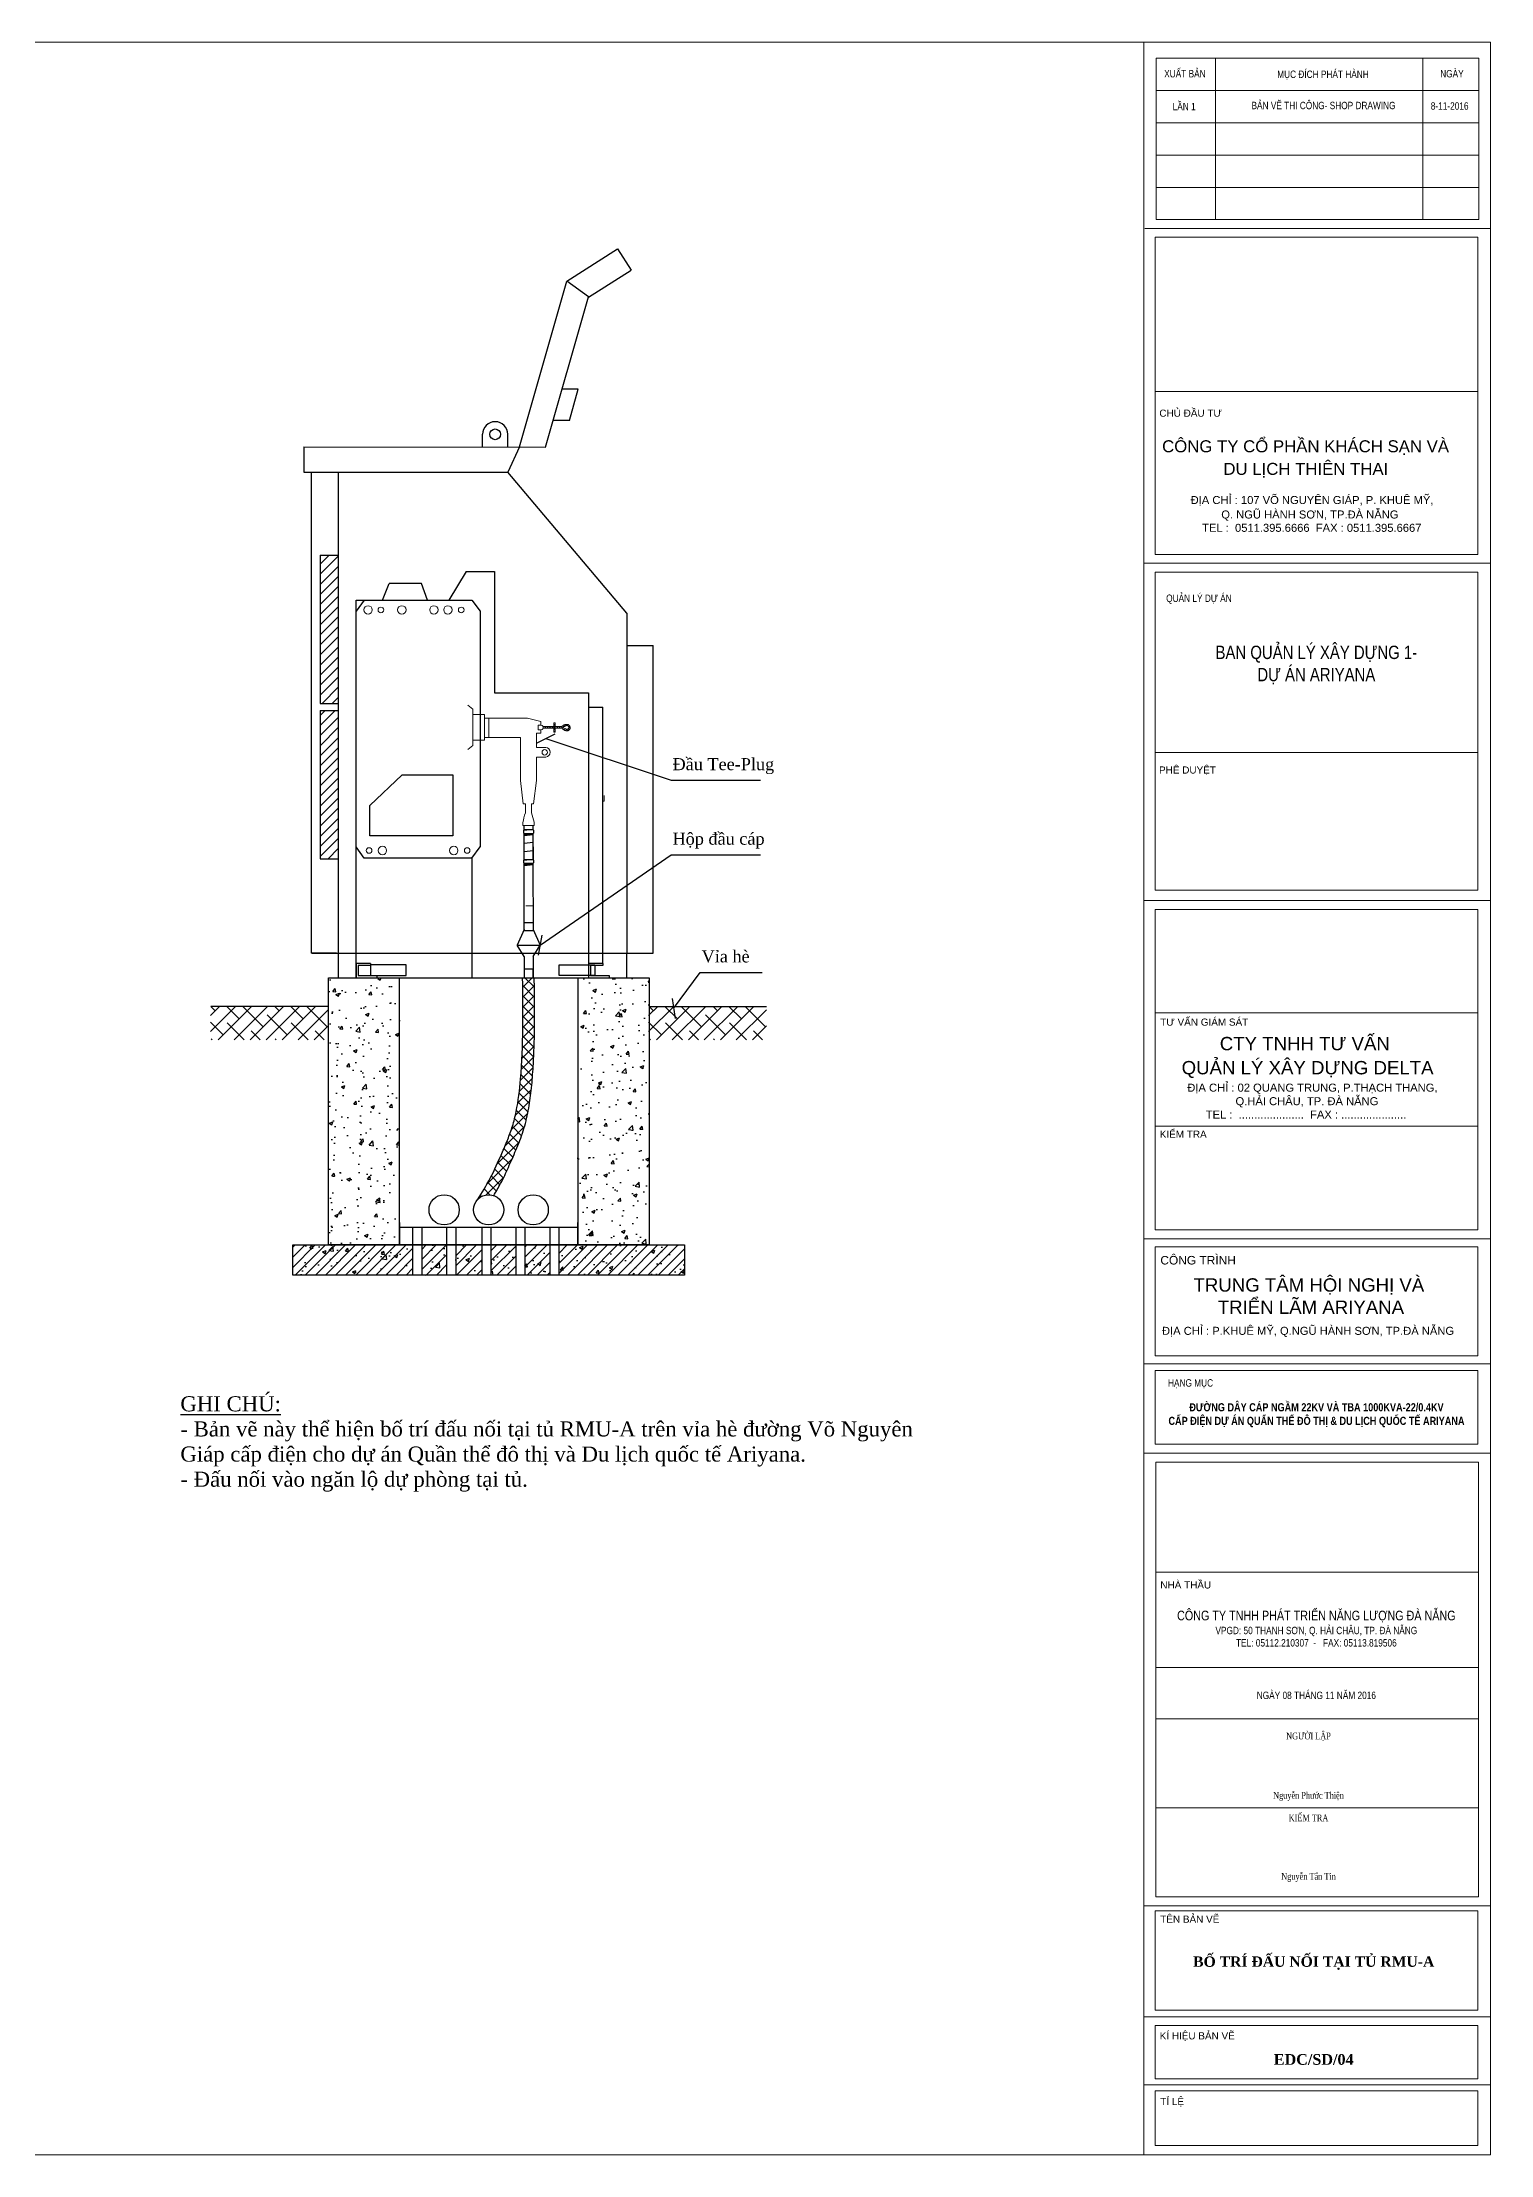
# Model space of a CAD drawing. Extents: x -186 to 682, y 299 to 595.
# Drawn here: x 17.7 to 220.9, y 298.8 to 595.2 of the extents above; entities that cross this region are included whole.
import ezdxf

# ---------------------------------------------------------------- set-up
doc = ezdxf.new("R2010")
doc.units = 0
doc.header["$LTSCALE"] = 2
doc.header["$MEASUREMENT"] = 0
doc.linetypes.add('HIDDEN', pattern=[0.375, 0.25, -0.125])
doc.layers.get('0').update_dxf_attribs({"linetype": 'CONTINUOUS'})
doc.layers.get('DEFPOINTS').update_dxf_attribs({"linetype": 'CONTINUOUS'})
for name, color, linetype, lineweight in [('0-CON', 7, 'CONTINUOUS', 0), ('DUONG PHU', 135, 'CONTINUOUS', 20), ('KHUNG TEN', 10, 'CONTINUOUS', 25)]:
    doc.layers.add(name, color=color, linetype=linetype, lineweight=lineweight)
for name, color, linetype in [('1. cot cao do', 6, 'TN-D300'), ('dien', 1, 'CONTINUOUS'), ('ff', 1, 'CONTINUOUS'), ('KETCAU', 7, 'CONTINUOUS'), ('TEXT', 7, 'CONTINUOUS'), ('XA-TT1', 7, 'CONTINUOUS'), ('XA-TT2', 7, 'CONTINUOUS')]:
    doc.layers.add(name, color=color, linetype=linetype)
doc.styles.add('COM2', font='VNARIAL.TTF', dxfattribs={"height": 2})
doc.styles.add('GHS', font='nghia5.shx', dxfattribs={"width": 0.8, "bigfont": 'bigfont.shx'})
doc.styles.get("Standard").update_dxf_attribs({"font": 'ISOCP'})
doc.styles.add('TTILEBLOCK1', font='VHELVEN0.TTF')
doc.styles.add('TXT', font='txt.shx', dxfattribs={"width": 0.5})
doc.styles.add('VIET25', font='vntime.TTF', dxfattribs={"height": 2.5})
doc.linetypes.add('TN-D300', pattern='A,10,-0.64,["TN-D300",TXT,S=0.8,R=0,X=-0.1,Y=-0.4],-5.5', length=16.14)
doc.dimstyles.new('PKT1', dxfattribs={"dimtxt": 2, "dimasz": 2, "dimexe": 3, "dimexo": 2, "dimgap": 1, "dimtad": 0, "dimtoh": 1, "dimdec": 0, "dimlfac": 10, "dimdsep": 46, "dimtxsty": 'COM2', "dimblk1": 'OBLIQUE', "dimblk2": 'OBLIQUE', "dimsah": 1, "dimcen": -1, "dimdle": 3, "dimclrd": 4, "dimclre": 4, "dimadec": 0, "dimazin": 0, "dimtfac": 1, "dimtdec": 0, "dimtmove": 0, "dimatfit": 3, "dimldrblk": 'OBLIQUE', "dimfxl": 3, "dimtvp": 1, "dimtolj": 1, "dimtzin": 0, "dimarcsym": 0})
pattern_1 = [(50, (-160.864, 97.8686), (5.02082, -0.439265), [0.525, -5.775]), (355, (-160.864, 97.8686), (-0.97126, 5.265345), [0.42, -4.62]), (100.4514, (-160.4457, 97.832), (4.049566, 4.826077), [0.44618, -4.907995]), (46.1842, (-160.864, 99.2686), (7.47069, -1.15863), [0.7875, -8.6625]), (96.6356, (-160.2415, 99.172), (6.54264, 6.81883), [0.66927, -7.36199]), (351.1842, (-160.864, 99.2686), (6.54263, 6.81883), [0.63, -6.93]), (21, (-160.164, 98.9186), (4.17835, -2.818332), [0.525, -5.775]), (326, (-160.164, 98.9186), (1.70321, 5.07605), [0.42, -4.62]), (71.4514, (-159.816, 98.6837), (5.88156, 2.257713), [0.44618, -4.907995]), (37.5, (-160.864, 97.8686), (0.085119, 2.330257), [0, -4.564, 0, -4.69, 0, -4.6375]), (7.5, (-160.864, 97.8686), (1.841487, 2.760882), [0, -2.674, 0, -4.459, 0, -1.7675]), (327.5, (-162.425, 97.8686), (3.736757, -0.157884), [0, -1.75, 0, -5.46, 0, -7.245]), (317.5, (-163.125, 97.8686), (4.082303, 0.700735), [0, -2.275, 0, -3.626, 0, -5.145])]
pattern_2 = [(45, (-160.8641, 97.8686), (-0.7071068, 0.7071068), [])]

# ---------------------------------------------------------------- blocks, each defined once
blk = doc.blocks.new('_OBLIQUE')
at = {"color": 0, "linetype": 'ByBlock'}
blk.add_line((-0.5, -0.5), (0.5, 0.5), dxfattribs=at)

msp = doc.modelspace()

# ---------------------------------------------------------------- hatches: boundary and pattern name
at = {"layer": 'DUONG PHU', "linetype": 'HIDDEN', "ltscale": 100}
h = msp.add_hatch(dxfattribs=at)
h.set_pattern_fill('ANSI31', color=256, scale=0.075, style=0)
h.set_pattern_definition([(135, (321.85005, 273.2406), (0.1683798, 0.1683798), [])])
h.paths.add_polyline_path([(87.97, 498.97, 0.174752), (87.97, 499.19), (89.48, 499.19), (89.48, 498.97)])
h.paths.add_polyline_path([(89.68, 499.19), (89.48, 499.19), (89.48, 499.74), (89.68, 499.74)])
h.paths.add_polyline_path([(89.48, 499.19), (89.68, 499.19), (89.68, 498.97), (89.48, 498.97)])
h.paths.add_polyline_path([(89.48, 498.97), (89.68, 498.97), (89.68, 498.43), (89.48, 498.43)])
edge = h.paths.add_edge_path()
edge.add_line((89.68, 498.97), (89.68, 499.19))
edge.add_line((89.68, 499.19), (90.59, 499.19))
edge.add_spline(control_points=[(90.59, 499.19), (90.73, 499.3), (91.01, 499.52), (91.63, 499.53), (91.84, 498.97), (91.5, 498.53), (91.02, 498.62), (90.79, 498.79), (90.71, 498.85)], knot_values=[0, 0, 0, 0, 3.103239, 6.267485, 9.280592, 11.464747, 14.846336, 16.578046, 16.578046, 16.578046, 16.578046], degree=3, periodic=0)
edge.add_line((90.71, 498.85), (91.01, 498.94))
edge.add_spline(control_points=[(91.01, 498.94), (91.06, 498.91), (91.13, 498.87), (91.26, 498.81), (91.42, 498.8), (91.57, 498.96), (91.59, 499.19), (91.37, 499.38), (91.07, 499.29), (90.85, 499.12), (90.73, 499.01), (90.68, 498.97)], knot_values=[0, 0, 0, 0, 0.989812, 1.49875, 2.548153, 3.58148, 4.992563, 6.200687, 8.149949, 9.892838, 11.094494, 11.094494, 11.094494, 11.094494], degree=3, periodic=0)
edge.add_line((90.68, 498.97), (89.68, 498.97))
at = {"layer": 'XA-TT2'}
h = msp.add_hatch(dxfattribs=at)
h.set_pattern_fill('ANSI31', color=8, scale=8, style=0)
h.set_pattern_definition([(45, (-594.8283, 86.8265), (-0.7071068, 0.7071068), [])])
h.paths.add_polyline_path([(59.22, 523.23), (56.69, 523.23), (56.69, 502.45), (59.22, 502.45)])
h.paths.add_polyline_path([(56.69, 480.66), (59.22, 480.66), (59.22, 501.44), (56.69, 501.44)])
h = msp.add_hatch(dxfattribs=at)
h.set_pattern_fill('AR-CONC', color=8, scale=0.7, style=0)
h.set_pattern_definition(pattern_1)
h.paths.add_polyline_path([(67.83, 463.95), (57.84, 463.95), (57.84, 426.46), (67.83, 426.46), (67.83, 429.61)])
h = msp.add_hatch(dxfattribs=at)
h.set_pattern_fill('ANSI37', color=8, scale=8, style=0)
h.set_pattern_definition([(45, (-160.8641, 97.8686), (-0.7071068, 0.7071068), []), (135, (-160.8641, 97.8686), (-0.7071068, -0.7071068), [])])
edge = h.paths.add_edge_path()
edge.add_spline(control_points=[(81.04, 433.39), (81.37, 433.94), (81.7, 434.51), (82.41, 435.85), (82.76, 436.6), (83.27, 437.74), (83.44, 438.13), (83.79, 438.93), (83.98, 439.35), (84.34, 440.21), (84.52, 440.65), (84.87, 441.55), (85.03, 442.01), (85.47, 443.4), (85.7, 444.35), (86.06, 446.24), (86.2, 447.19), (86.41, 449.13), (86.49, 450.12), (86.62, 452.11), (86.67, 453.11), (86.77, 456.08), (86.78, 458.06), (86.76, 461.34), (86.74, 462.65), (86.73, 463.95)], knot_values=[1.692039, 1.692039, 1.692039, 1.692039, 3.569699, 3.569699, 5.949498, 5.949498, 7.216666, 7.216666, 8.578297, 8.578297, 9.939929, 9.939929, 11.30156, 11.30156, 14.024823, 14.024823, 16.748086, 16.748086, 19.679496, 19.679496, 22.610906, 22.610906, 28.473727, 28.473727, 32.384435, 32.384435, 32.384435, 32.384435], degree=3, periodic=0)
edge.add_line((86.73, 463.95), (85.09, 463.95))
edge.add_spline(control_points=[(85.09, 463.95), (85.15, 459.21), (85.23, 452.93), (84.42, 445.98), (83.71, 443.15), (83, 441.19), (81.94, 438.78), (80.68, 435.87), (79.38, 433.8), (78.75, 432.8)], knot_values=[0, 0, 0, 0, 14.214325, 18.817069, 20.93607, 22.936909, 25.066447, 28.8513, 32.405589, 32.405589, 32.405589, 32.405589], degree=3, periodic=0)
edge.add_arc((80.33, 431.39), 2.12, 70.4783, 138.5326, ccw=False)
h = msp.add_hatch(dxfattribs=at)
h.set_pattern_fill('AR-CONC', color=8, scale=0.7, style=0)
h.set_pattern_definition(pattern_1)
h.paths.add_polyline_path([(92.83, 426.46), (102.83, 426.46), (102.83, 463.95), (92.83, 463.95)])
h = msp.add_hatch(dxfattribs=at)
h.set_pattern_fill('ANSI31', color=8, scale=8, style=0)
h.set_pattern_definition(pattern_2)
h.paths.add_polyline_path([(69.66, 426.46), (67.83, 426.46), (52.86, 426.46), (52.86, 422.23), (69.66, 422.23)])
h = msp.add_hatch(dxfattribs=at)
h.set_pattern_fill('AR-CONC', color=8, scale=0.7, style=0)
h.set_pattern_definition(pattern_1)
h.paths.add_polyline_path([(69.66, 426.46), (67.83, 426.46), (52.86, 426.46), (52.86, 422.23), (69.66, 422.23)])
h = msp.add_hatch(dxfattribs=at)
h.set_pattern_fill('ANSI31', color=8, scale=8, style=0)
h.set_pattern_definition(pattern_2)
h.paths.add_polyline_path([(74.43, 426.46), (70.93, 426.46), (70.93, 422.23), (74.43, 422.23)])
h = msp.add_hatch(dxfattribs=at)
h.set_pattern_fill('AR-CONC', color=8, scale=0.7, style=0)
h.set_pattern_definition(pattern_1)
h.paths.add_polyline_path([(74.43, 426.46), (70.93, 426.46), (70.93, 422.23), (74.43, 422.23)])
h = msp.add_hatch(dxfattribs=at)
h.set_pattern_fill('ANSI31', color=8, scale=8, style=0)
h.set_pattern_definition(pattern_2)
h.paths.add_polyline_path([(79.38, 426.46), (75.7, 426.46), (75.7, 422.23), (79.38, 422.23)])
h = msp.add_hatch(dxfattribs=at)
h.set_pattern_fill('AR-CONC', color=8, scale=0.7, style=0)
h.set_pattern_definition(pattern_1)
h.paths.add_polyline_path([(79.38, 426.46), (75.7, 426.46), (75.7, 422.23), (79.38, 422.23)])
h = msp.add_hatch(dxfattribs=at)
h.set_pattern_fill('ANSI31', color=8, scale=8, style=0)
h.set_pattern_definition(pattern_2)
h.paths.add_polyline_path([(84.14, 426.46), (80.65, 426.46), (80.65, 422.23), (84.14, 422.23)])
h = msp.add_hatch(dxfattribs=at)
h.set_pattern_fill('AR-CONC', color=8, scale=0.7, style=0)
h.set_pattern_definition(pattern_1)
h.paths.add_polyline_path([(84.14, 426.46), (80.65, 426.46), (80.65, 422.23), (84.14, 422.23)])
h = msp.add_hatch(dxfattribs=at)
h.set_pattern_fill('ANSI31', color=8, scale=8, style=0)
h.set_pattern_definition(pattern_2)
h.paths.add_polyline_path([(88.91, 426.46), (85.41, 426.46), (85.41, 422.23), (88.91, 422.23)])
h = msp.add_hatch(dxfattribs=at)
h.set_pattern_fill('AR-CONC', color=8, scale=0.7, style=0)
h.set_pattern_definition(pattern_1)
h.paths.add_polyline_path([(88.91, 426.46), (85.41, 426.46), (85.41, 422.23), (88.91, 422.23)])
h = msp.add_hatch(dxfattribs=at)
h.set_pattern_fill('ANSI31', color=8, scale=8, style=0)
h.set_pattern_definition(pattern_2)
h.paths.add_polyline_path([(107.81, 422.23), (107.81, 426.46), (90.18, 426.46), (90.18, 422.23)])
h = msp.add_hatch(dxfattribs=at)
h.set_pattern_fill('AR-CONC', color=8, scale=0.7, style=0)
h.set_pattern_definition(pattern_1)
h.paths.add_polyline_path([(107.81, 422.23), (107.81, 426.46), (90.18, 426.46), (90.18, 422.23)])

# ---------------------------------------------------------------- linework, layer by layer
at = {"layer": '0-CON'}
for p, q in [((-185.57, 595.21), (220.9, 595.21)), ((172.27, 298.81), (172.27, 595.21)), ((172.27, 593.95), (172.27, 298.81)), ((172.27, 298.81), (172.27, 593.94)), ((173.98, 592.98), (173.98, 570.32)), ((173.98, 592.98), (219.26, 592.98)), ((182.3, 592.98), (182.3, 570.32)), ((211.39, 592.98), (211.39, 570.32)), ((219.26, 592.98), (219.26, 570.32)), ((220.9, 595.21), (220.9, 298.81)), ((220.9, 595.21), (220.9, 298.81)), ((173.98, 588.44), (219.26, 588.44)), ((173.98, 583.91), (219.26, 583.91)), ((173.98, 579.38), (219.26, 579.38)), ((173.98, 574.85), (219.26, 574.85)), ((173.98, 570.32), (219.26, 570.32)), ((173.98, 570.32), (219.26, 570.32)), ((172.4, 569.1), (220.94, 569.1)), ((173.85, 546.2), (173.85, 567.85)), ((173.85, 567.85), (219.13, 567.85)), ((219.13, 567.85), (219.13, 546.2)), ((173.85, 552.42), (173.85, 523.33)), ((219.13, 523.33), (219.13, 552.42)), ((219.13, 546.2), (173.85, 546.2)), ((172.27, 522.1), (220.81, 522.1)), ((173.85, 523.33), (219.13, 523.33)), ((173.85, 495.56), (173.85, 520.86)), ((173.85, 520.86), (219.13, 520.86)), ((219.13, 520.86), (219.13, 495.56)), ((173.85, 505.42), (173.85, 492.38)), ((173.85, 505.42), (173.85, 476.23)), ((219.13, 505.42), (219.13, 476.23)), ((219.13, 495.56), (173.85, 495.56)), ((172.27, 474.78), (220.81, 474.78)), ((173.85, 476.23), (219.13, 476.23)), ((173.85, 459.04), (173.85, 473.53)), ((173.85, 473.53), (219.13, 473.53)), ((219.13, 473.53), (219.13, 459.04)), ((173.85, 459.04), (219.13, 459.04)), ((173.85, 459.04), (173.85, 444.72)), ((219.13, 459.04), (173.85, 459.04)), ((219.13, 459.04), (219.13, 444.72)), ((173.85, 444.72), (173.85, 428.57)), ((219.13, 444.72), (219.13, 428.57)), ((173.85, 443.15), (219.13, 443.15)), ((173.85, 443.15), (219.13, 443.15)), ((172.27, 427.32), (220.81, 427.32)), ((173.85, 428.57), (219.13, 428.57)), ((173.85, 426.19), (219.13, 426.19)), ((173.85, 426.19), (173.85, 410.92)), ((219.13, 426.19), (219.13, 410.92)), ((172.27, 409.78), (220.81, 409.78)), ((173.85, 410.92), (219.13, 410.92)), ((173.85, 408.85), (219.13, 408.85)), ((173.85, 408.85), (173.85, 398.49)), ((219.13, 408.85), (219.13, 398.49)), ((172.27, 397.25), (220.9, 397.25)), ((172.27, 397.25), (220.81, 397.25)), ((173.85, 398.49), (219.13, 398.49)), ((173.94, 380.56), (173.94, 396)), ((173.94, 396), (219.22, 396)), ((219.22, 396), (219.22, 380.56)), ((173.94, 380.56), (173.94, 365.83)), ((173.94, 380.56), (219.22, 380.56)), ((219.22, 380.56), (173.94, 380.56)), ((219.22, 380.56), (219.22, 365.83)), ((173.94, 367.18), (219.22, 367.18)), ((173.94, 365.83), (173.94, 335)), ((219.22, 365.83), (219.22, 335)), ((173.94, 359.95), (219.22, 359.95)), ((173.94, 347.48), (219.22, 347.48)), ((173.94, 335), (219.22, 335)), ((172.27, 333.75), (220.81, 333.75)), ((173.85, 333.04), (173.85, 319.09)), ((173.85, 333.04), (219.13, 333.04)), ((219.13, 333.04), (219.13, 319.09)), ((172.27, 318.18), (220.81, 318.18)), ((173.85, 319.09), (219.13, 319.09)), ((173.85, 316.93), (219.13, 316.93)), ((173.85, 316.93), (173.85, 309.45)), ((219.13, 316.93), (219.13, 309.45)), ((173.85, 312.19), (173.85, 309.45)), ((219.13, 312.19), (219.13, 309.45)), ((172.27, 308.63), (220.9, 308.63)), ((173.85, 309.45), (219.13, 309.45)), ((173.85, 307.78), (173.85, 300.11)), ((173.85, 307.78), (219.13, 307.78)), ((219.13, 307.78), (219.13, 300.11)), ((173.85, 300.11), (219.13, 300.11)), ((220.9, 298.81), (-185.57, 298.81))]:
    msp.add_line(p, q, dxfattribs=at)
at = {"layer": 'DEFPOINTS', "color": 0, "linetype": 'ByBlock'}
for p in [(57.84, 426.46), (102.83, 426.46), (107.81, 426.46), (52.86, 422.23), (107.81, 422.23), (107.81, 422.23)]:
    msp.add_point(p, dxfattribs=at)
at = {"layer": 'dien', "color": 206}
for p, q in [((91.29, 561.7), (98.42, 566.23)), ((98.42, 566.23), (100.31, 563.25)), ((94.32, 559.44), (100.31, 563.25)), ((84.65, 538.43), (91.29, 561.7)), ((94.33, 559.47), (91.29, 561.7)), ((88.32, 538.41), (94.33, 559.47)), ((92.9, 546.52), (90.63, 546.52)), ((91.66, 542.14), (92.9, 546.52)), ((79.47, 538.43), (79.47, 540.2)), ((83.01, 538.43), (83.01, 540.2)), ((91.66, 542.14), (89.38, 542.14)), ((54.41, 538.43), (54.41, 534.9)), ((54.41, 538.43), (88.32, 538.41)), ((84.65, 538.43), (83.01, 534.9)), ((54.41, 534.9), (83.01, 534.9)), ((55.43, 534.9), (55.43, 467.4)), ((59.22, 534.9), (59.22, 467.4)), ((99.73, 515.09), (83.01, 534.9)), ((56.69, 523.23), (59.22, 523.23)), ((56.69, 523.23), (56.69, 502.45)), ((99.73, 515.09), (99.73, 467.4)), ((99.73, 510.56), (103.42, 510.56)), ((103.42, 467.4), (103.42, 510.56)), ((56.69, 502.45), (59.22, 502.45)), ((56.69, 501.44), (56.69, 480.66)), ((56.69, 501.44), (59.22, 501.44)), ((56.69, 480.66), (59.22, 480.66)), ((58.97, 467.4), (55.43, 467.4)), ((55.54, 467.4), (103.42, 467.4)), ((59.22, 467.4), (59.22, 463.95)), ((99.73, 463.95), (99.73, 467.4)), ((59.22, 463.95), (99.73, 463.95))]:
    msp.add_line(p, q, dxfattribs=at)
at = {"layer": 'dien', "color": 8}
for p, q in [((41.28, 458.65), (42.57, 459.93)), ((41.28, 456.41), (44.81, 459.93)), ((41.95, 459.32), (41.33, 459.93)), ((42.37, 455.24), (47.06, 459.93)), ((45.32, 458.19), (43.58, 459.93)), ((44.61, 455.24), (49.3, 459.93)), ((48.68, 457.07), (45.88, 459.88)), ((46.86, 455.24), (51.55, 459.93)), ((49.1, 455.24), (53.79, 459.93)), ((50.93, 459.32), (50.31, 459.93)), ((51.35, 455.24), (56.04, 459.93)), ((54.3, 458.19), (52.56, 459.93)), ((53.59, 455.24), (57.82, 459.47)), ((57.66, 457.07), (54.86, 459.88)), ((102.78, 458.65), (104.06, 459.93)), ((102.78, 456.41), (106.31, 459.93)), ((103.44, 459.32), (102.83, 459.93)), ((103.86, 455.24), (108.55, 459.93)), ((106.81, 458.19), (105.07, 459.93)), ((106.1, 455.24), (110.8, 459.93)), ((110.18, 457.07), (107.37, 459.88)), ((108.35, 455.24), (113.04, 459.93)), ((110.59, 455.24), (115.29, 459.93)), ((112.42, 459.32), (111.81, 459.93)), ((112.84, 455.24), (117.53, 459.93)), ((115.79, 458.19), (114.05, 459.93)), ((115.08, 455.24), (119.31, 459.47)), ((119.16, 457.07), (116.35, 459.88)), ((43.07, 455.95), (41.28, 457.74)), ((46.02, 455.24), (43.63, 457.63)), ((48.27, 455.24), (47, 456.51)), ((52.05, 455.95), (49.25, 458.76)), ((55, 455.24), (52.61, 457.63)), ((55.84, 455.24), (57.82, 457.22)), ((57.25, 455.24), (55.98, 456.51)), ((104.57, 455.95), (102.78, 457.74)), ((107.52, 455.24), (105.13, 457.63)), ((109.76, 455.24), (108.5, 456.51)), ((113.55, 455.95), (110.74, 458.76)), ((116.5, 455.24), (114.11, 457.63)), ((117.33, 455.24), (119.31, 457.22)), ((118.74, 455.24), (117.48, 456.51)), ((41.53, 455.24), (41.39, 455.39)), ((50.51, 455.24), (50.37, 455.39)), ((103.03, 455.24), (102.88, 455.39)), ((112.01, 455.24), (111.86, 455.39))]:
    msp.add_line(p, q, dxfattribs=at)
at = {"layer": 'dien', "color": 206}
for points in [[(68.73, 465.78), (63.74, 465.78), (63.74, 464.29), (68.73, 464.29)], [(90.22, 465.78), (95.21, 465.78), (95.21, 464.29), (90.22, 464.29)]]:
    msp.add_lwpolyline(points, close=True, dxfattribs=at)
msp.add_circle((81.24, 540.2), 0.758, dxfattribs=at)
msp.add_arc((81.24, 540.2), 1.77, 0, 180, dxfattribs=at)
at = {"layer": 'DUONG PHU'}
for p, q in [((78.12, 501.62), (77.4, 502.2)), ((78.12, 500.89), (78.12, 501.62)), ((78.12, 499.08), (78.12, 500.89)), ((80.35, 500.36), (85.76, 500.36)), ((85.76, 500.36), (87.65, 499.92)), ((87.65, 498.25), (87.02, 498.25)), ((87.02, 498.25), (87.02, 496.28)), ((87.65, 499.41), (87.27, 499.41)), ((87.27, 499.41), (87.27, 498.74)), ((87.27, 498.74), (87.65, 498.74)), ((87.65, 499.92), (87.65, 499.41)), ((87.65, 498.74), (87.65, 498.25)), ((78.12, 496.54), (77.4, 495.96)), ((78.12, 497.27), (78.12, 496.54)), ((80.35, 497.68), (84.79, 497.68)), ((84.79, 497.68), (84.79, 491.61)), ((87.02, 496.28), (88.33, 496.28)), ((88.33, 494.9), (87.02, 494.9)), ((87.02, 494.9), (87.02, 491.61)), ((84.79, 491.61), (85.17, 488.34)), ((87.02, 491.61), (86.64, 488.34)), ((96.53, 489.51), (96.53, 488.72)), ((85.48, 488.34), (85.17, 488.34)), ((85.48, 488.34), (85.48, 487.09)), ((86.64, 488.34), (86.33, 488.34)), ((86.33, 488.34), (86.33, 487.09)), ((96.53, 488.72), (96.33, 488.72)), ((85.12, 485.3), (86.73, 485.3)), ((86.5, 474.05), (85.55, 474.05))]:
    msp.add_line(p, q, dxfattribs=at)
at = {"layer": 'DUONG PHU', "linetype": 'HIDDEN', "ltscale": 30}
for p, q in [((87.95, 499.19), (90.59, 499.19)), ((87.95, 498.97), (90.68, 498.97)), ((89.48, 498.43), (89.48, 499.74)), ((89.48, 499.74), (89.68, 499.74)), ((89.68, 499.74), (89.68, 498.43)), ((91.01, 498.94), (90.71, 498.85))]:
    msp.add_line(p, q, dxfattribs=at)
at = {"layer": 'DUONG PHU', "linetype": 'HIDDEN', "ltscale": 100}
msp.add_line((89.68, 498.43), (89.48, 498.43), dxfattribs=at)
at = {"layer": 'DUONG PHU'}
for points in [[(79.75, 500.89), (78.12, 500.89), (78.12, 497.27), (79.75, 497.27)], [(79.75, 500.36), (80.35, 500.36), (80.35, 497.68), (79.75, 497.68)]]:
    msp.add_lwpolyline(points, close=True, dxfattribs=at)
for centre, radius in [((63.4, 515.56), 0.592), ((65.21, 515.56), 0.394), ((68.14, 515.56), 0.592), ((72.65, 515.56), 0.592), ((74.61, 515.56), 0.592), ((76.48, 515.56), 0.394), ((88.19, 495.58), 0.376), ((63.55, 481.81), 0.394), ((65.42, 481.81), 0.592), ((75.43, 481.81), 0.592), ((77.31, 481.81), 0.394)]:
    msp.add_circle(centre, radius, dxfattribs=at)
for centre, radius, start, end in [((87.66, 499.07), 0.336, 268.7343, 90.7844), ((88.25, 495.59), 0.695, 276.5734, 83.4266)]:
    msp.add_arc(centre, radius, start, end, dxfattribs=at)
at = {"layer": 'DUONG PHU', "linetype": 'HIDDEN', "ltscale": 30}
for points in [[(90.59, 499.19), (91.04, 499.47), (91.57, 499.42), (91.75, 498.94), (91.53, 498.64), (90.96, 498.69), (90.71, 498.85)], [(90.68, 498.97), (90.83, 499.1), (91.07, 499.27), (91.4, 499.32), (91.55, 499.19), (91.54, 498.95), (91.41, 498.83), (91.24, 498.83), (91.16, 498.86), (91.01, 498.94)]]:
    msp.add_spline(points, degree=3, dxfattribs=at)
at = {"layer": 'DUONG PHU'}
for points, knots in [([(85.48, 487.07), (85.34, 486.63), (85.15, 486.05), (85.12, 485.45), (85.12, 485.3)], [0, 0, 0, 0, 27.292648, 36.517098, 36.517098, 36.517098, 36.517098]), ([(86.33, 487.09), (86.48, 486.65), (86.69, 486.06), (86.73, 485.46), (86.73, 485.3)], [0, 0, 0, 0, 27.345702, 37.055088, 37.055088, 37.055088, 37.055088])]:
    msp.add_open_spline(points, degree=3, knots=knots, dxfattribs=at)
at = {"layer": 'ff', "color": 8}
for p, q in [((85.33, 465.15), (85.33, 463.95)), ((86.57, 465.15), (85.33, 465.15)), ((86.57, 463.95), (86.57, 465.15))]:
    msp.add_line(p, q, dxfattribs=at)
at = {"layer": 'KETCAU', "color": 8}
for p, q in [((85.33, 466.94), (84.35, 468.53)), ((84.35, 468.53), (87.55, 468.53)), ((86.57, 466.94), (87.55, 468.53))]:
    msp.add_line(p, q, dxfattribs=at)
for points in [[(85.33, 466.94), (85.33, 463.95)], [(86.57, 466.94), (86.57, 463.95)]]:
    msp.add_lwpolyline(points, dxfattribs=at)
at = {"layer": 'KHUNG TEN', "color": 5}
for p, q in [((65.41, 516.95), (66.35, 519.28)), ((70.9, 519.28), (66.35, 519.28)), ((71.75, 516.95), (70.9, 519.28)), ((77.17, 520.95), (74.72, 516.95)), ((77.17, 520.95), (81.17, 520.95)), ((81.17, 520.95), (81.17, 503.94)), ((61.73, 463.95), (61.73, 516.95)), ((62.86, 516.95), (61.73, 515.37)), ((61.73, 516.95), (74.72, 516.95)), ((62.86, 516.95), (77.99, 516.95)), ((77.99, 516.95), (79.12, 515.37)), ((79.12, 515.37), (79.12, 482.31)), ((81.17, 503.94), (94.33, 503.94)), ((94.33, 503.94), (94.33, 501.94)), ((94.33, 501.94), (96.33, 501.94)), ((94.33, 501.94), (94.33, 465.95)), ((96.33, 465.95), (96.33, 501.94)), ((63.66, 488.13), (68.17, 492.41)), ((68.17, 492.41), (75.32, 492.41)), ((75.32, 492.41), (75.32, 483.86)), ((63.66, 483.86), (63.66, 488.13)), ((75.32, 483.86), (63.66, 483.86)), ((62.86, 480.72), (61.73, 482.31)), ((77.99, 480.72), (62.86, 480.72)), ((77.99, 480.72), (79.12, 482.31)), ((77.99, 480.72), (77.99, 463.95)), ((61.73, 465.95), (61.73, 463.95)), ((63.73, 465.95), (61.73, 465.95)), ((62.03, 465.65), (62.03, 464.25)), ((63.73, 465.65), (62.03, 465.65)), ((63.73, 465.95), (63.73, 465.65)), ((94.33, 465.95), (94.33, 463.95)), ((96.33, 465.95), (94.33, 465.95)), ((94.63, 465.65), (94.63, 464.25)), ((96.33, 465.65), (94.63, 465.65)), ((96.33, 465.95), (96.33, 466.95)), ((96.33, 465.95), (96.33, 466.25)), ((96.33, 465.95), (96.33, 465.65)), ((57.84, 463.95), (102.83, 463.95)), ((61.73, 463.95), (97.23, 463.95)), ((62.03, 464.25), (64.63, 464.25)), ((64.63, 464.25), (64.63, 463.95)), ((94.63, 464.25), (97.23, 464.25)), ((97.23, 464.25), (97.23, 463.95))]:
    msp.add_line(p, q, dxfattribs=at)
at = {"layer": 'XA-TT1', "color": 8}
for p, q in [((85.32, 471.72), (86.56, 471.72)), ((85.31, 470.7), (84.35, 468.53)), ((85.33, 470.59), (86.56, 470.59)), ((86.59, 470.7), (87.55, 468.53))]:
    msp.add_line(p, q, dxfattribs=at)
at = {"layer": 'XA-TT1', "color": 8, "flags": 128}
for points in [[(85.31, 484.74), (85.31, 485.3)], [(85.32, 480.53), (85.31, 484.17)], [(85.33, 480.54), (85.32, 484.16)], [(86.55, 485.3), (86.55, 484.74)], [(86.55, 484.17), (86.55, 480.53)], [(86.55, 484.16), (86.56, 480.53)], [(85.33, 470.55), (85.32, 479.97)], [(86.55, 479.97), (86.56, 470.55)]]:
    msp.add_lwpolyline(points, dxfattribs=at)
at = {"layer": 'XA-TT2', "color": 8}
for p, q in [((86.55, 484.74), (85.26, 484.59)), ((85.26, 484.26), (85.26, 484.65)), ((86.61, 484.02), (85.26, 484.02)), ((86.59, 484.01), (85.29, 483.87)), ((85.36, 484.75), (86.51, 484.75)), ((86.51, 484.16), (85.36, 484.16)), ((86.61, 484.65), (86.61, 484.26)), ((86.55, 480.54), (85.26, 480.39)), ((85.26, 480.06), (85.26, 480.44)), ((86.59, 482.94), (85.29, 482.8)), ((86.59, 481.77), (85.29, 481.63)), ((85.36, 480.54), (86.51, 480.54)), ((86.61, 480.44), (86.61, 480.06)), ((86.61, 479.82), (85.26, 479.82)), ((86.59, 479.81), (85.29, 479.66)), ((86.51, 479.96), (85.36, 479.96))]:
    msp.add_line(p, q, dxfattribs=at)
at = {"layer": 'XA-TT2'}
for p, q in [((85.09, 463.95), (86.73, 463.95)), ((67.83, 429.61), (67.83, 426.46)), ((67.83, 428.96), (92.83, 428.96)), ((92.83, 426.46), (92.83, 429.61)), ((67.83, 426.46), (92.83, 426.46))]:
    msp.add_line(p, q, dxfattribs=at)
at = {"layer": 'XA-TT2', "color": 3}
for p, q in [((57.84, 459.93), (41.33, 459.93)), ((102.83, 459.93), (119.33, 459.93))]:
    msp.add_line(p, q, dxfattribs=at)
at = {"layer": 'XA-TT2', "color": 7}
msp.add_lwpolyline([(102.83, 463.95), (102.83, 426.46), (57.84, 426.46), (57.84, 463.95)], dxfattribs=at)
at = {"layer": 'XA-TT2', "color": 7, "ltscale": 2}
for points in [[(67.83, 426.46), (67.83, 463.95)], [(92.83, 463.95), (92.83, 426.46)]]:
    msp.add_lwpolyline(points, dxfattribs=at)
at = {"layer": 'XA-TT2', "color": 3}
for points in [[(57.84, 459.93), (41.35, 459.93)], [(102.83, 459.93), (119.31, 459.93)], [(69.66, 428.96), (69.66, 422.23)], [(70.93, 428.96), (70.93, 422.23)], [(74.43, 428.96), (74.43, 422.23)], [(75.7, 428.96), (75.7, 422.23)], [(79.38, 428.96), (79.38, 422.23)], [(80.65, 428.96), (80.65, 422.23)], [(84.14, 428.96), (84.14, 422.23)], [(85.41, 428.96), (85.41, 422.23)], [(88.91, 428.96), (88.91, 422.23)], [(90.18, 428.96), (90.18, 422.23)]]:
    msp.add_lwpolyline(points, dxfattribs=at)
at = {"layer": 'XA-TT2', "color": 7}
msp.add_lwpolyline([(52.86, 426.46), (107.81, 426.46), (107.81, 422.23), (52.86, 422.23)], close=True, dxfattribs=at)
at = {"layer": 'XA-TT2'}
for centre in [(74.08, 431.39), (80.33, 431.39), (86.58, 431.39)]:
    msp.add_circle(centre, 2.12, dxfattribs=at)
at = {"layer": 'XA-TT2', "color": 8}
for centre, start, end in [((85.36, 484.65), 90, 180), ((85.36, 484.26), 180, 270), ((86.51, 484.65), 0, 90), ((86.51, 484.26), 270, 360), ((85.36, 480.44), 90, 180), ((86.51, 480.44), 0, 90), ((85.36, 480.06), 180, 270), ((86.51, 480.06), 270, 360)]:
    msp.add_arc(centre, 0.1, start, end, dxfattribs=at)
at = {"layer": 'XA-TT2'}
msp.add_spline([(78.75, 432.8), (80.56, 435.85), (82.16, 439.28), (83, 441.24), (83.67, 443.13), (84.19, 445.18), (84.81, 449.74), (85.09, 463.95)], degree=3, dxfattribs=at)
msp.add_open_spline([(81.04, 433.39), (81.37, 433.94), (81.7, 434.51), (82.41, 435.85), (82.76, 436.6), (83.27, 437.74), (83.44, 438.13), (83.79, 438.93), (83.98, 439.35), (84.34, 440.21), (84.52, 440.65), (84.87, 441.55), (85.03, 442.01), (85.47, 443.4), (85.7, 444.35), (86.06, 446.24), (86.2, 447.19), (86.41, 449.13), (86.49, 450.12), (86.62, 452.11), (86.67, 453.11), (86.77, 456.08), (86.78, 458.06), (86.76, 461.34), (86.74, 462.65), (86.73, 463.95)], degree=3, knots=[1.692039, 1.692039, 1.692039, 1.692039, 3.569699, 3.569699, 5.949498, 5.949498, 7.216666, 7.216666, 8.578297, 8.578297, 9.939929, 9.939929, 11.30156, 11.30156, 14.024823, 14.024823, 16.748086, 16.748086, 19.679496, 19.679496, 22.610906, 22.610906, 28.473727, 28.473727, 32.384435, 32.384435, 32.384435, 32.384435], dxfattribs=at)

# ---------------------------------------------------------------- texts
at = {"layer": '1. cot cao do', "linetype": 'Continuous', "ltscale": 2, "style": 'GHS'}
for s, insert, char_height, width, attachment_point in [('{\\fArial|b0|i0|c0|p34;\\C0;XUẤT BẢN}', (175.12, 591.32), 1.04, 18.7991, 1), ('{\\fArial|b0|i0|c0|p34;\\C0;MỤC ĐÍCH PHÁT HÀNH}', (190.98, 591.24), 1.04, 18.7991, 1), ('{\\fArial|b0|i0|c0|p34;\\C0;NGÀY}', (213.85, 591.32), 1.04, 18.7991, 1), ('{\\fArial|b0|i0|c0|p34;\\C0;LẦN 1}', (176.31, 586.71), 1.04, 18.7991, 1), ('{\\fArial|b0|i0|c0|p34;\\C0;BẢN VẼ THI CÔNG- SHOP DRAWING}', (187.37, 586.86), 1.04, 27.9571, 1), ('\\A1;{\\fArial|b0|i0|c0|p34;\\C0;8-11-2016}', (212.53, 586.79), 1.04, 18.7991, 1), ('{\\fArial|b0|i0|c0|p34;\\C0;QUẢN LÝ DỰ ÁN}', (175.4, 517.72), 1.04, 18.7991, 1), ('{\\fArial|b0|i0|c0|p34;\\C0;BAN QUẢN LÝ XÂY DỰNG 1-\\PDỰ ÁN ARIYANA}', (196.47, 507.84), 1.872, 39.9093, 5), ('{\\fArial|b0|i0|c0|p34;\\C0;HẠNG MỤC}', (178.82, 406.99), 1.04, 9.0589, 5), ('{\\fArial|b1|i0|c0|p34;\\C0;ĐƯỜNG DÂY CÁP NGẦM 22KV VÀ TBA 1000KVA-22/0.4KV\\PCẤP ĐIỆN DỰ ÁN QUẨN THỂ ĐÔ THỊ & DU LỊCH QUỐC TẾ ARIYANA}', (196.49, 402.57), 1.144, 45.2782, 5), ('{\\fArial|b0|i0|c0|p34;\\H1.083x;\\C0;CÔNG TY TNHH PHÁT TRIỂN NĂNG LƯỢNG ĐÀ NẴNG\\H0.9231x;\\P\\H0.8336x;VPGD: 50 THANH SƠN, Q. HẢI CHÂU, TP. ĐÀ NẴNG\\PTEL: 05112.210307  -   FAX: 05113.819506}', (196.47, 372.62), 1.248, 39.9093, 5), ('{\\fArial|b0|i0|c0|p34;\\C0;NGÀY 08 THÁNG 11 NĂM 2016}', (196.47, 363.26), 1.04, 39.9093, 5), ('{\\fTimes New Roman|b0|i0|c0|p18;\\C0;NGƯỜI LẬP}', (195.37, 357.44), 0.9479, 36.3737, 5), ('{\\fTimes New Roman|b0|i0|c0|p18;\\C0;Nguyễn Phước Thiện}', (195.37, 349.08), 0.9479, 36.3737, 5), ('{\\fTimes New Roman|b0|i0|c0|p18;\\C0;KIỂM TRA}', (195.37, 346.07), 0.9479, 36.3737, 5), ('{\\fTimes New Roman|b0|i0|c0|p18;\\C0;Nguyễn Tấn Tin}', (195.37, 337.72), 0.9479, 36.3737, 5)]:
    msp.add_mtext(s, dxfattribs=dict(at, insert=insert, char_height=char_height, width=width, attachment_point=attachment_point))
at = {"layer": 'TEXT', "linetype": 'Continuous', "style": 'TTILEBLOCK1', "width": 1}
for s, height, p in [('CHUÛ ÑAÀU TÖ', 0.998, (174.44, 542.67)), ('COÂNG TY COÅ PHAÀN KHAÙCH SAÏN VAØ', 1.6841, (174.83, 537.68)), ('DU LÒCH THIEÂN THAI', 1.6841, (183.43, 534.51)), ('ÑÒA CHÆ : 107 VOÕ NGUYEÂN GIAÙP, P. KHUEÂ MYÕ,', 1.1227, (178.83, 530.42)), ('TEL :  0511.395.6666  FAX : 0511.395.6667', 1.1227, (180.44, 526.52)), ('Q. NGUÕ HAØNH SÔN, TP.ÑAØ NAÜNG', 1.1227, (183.13, 528.39)), ('PHEÂ DUYEÄT', 0.998, (174.4, 492.6)), ('TÖ VAÁN GIAÙM SAÙT', 0.998, (174.57, 457.23)), ('CTY TNHH TÖ VAÁN', 1.8712, (182.92, 453.78)), (' QUAÛN LYÙ XAÂY DÖÏNG DELTA', 1.8712, (176.84, 450.4)), ('ÑÒA CHÆ : 02 QUANG TRUNG, P.THAÏCH THANG,', 1.1227, (178.36, 447.97)), ('TEL :  .....................  FAX : .....................', 1.1227, (180.95, 444.2)), ('Q.HAÛI CHAÂU, TP. ÑAØ NAÜNG', 1.1227, (185.13, 446.07)), ('KIEÅM TRA', 0.998, (174.5, 441.5)), ('COÂNG TRÌNH', 1.1976, (174.58, 423.72)), ('TRUNG TAÂM HOÄI NGHÒ VAØ', 1.8712, (179.23, 419.91)), ('TRIEÅN LAÕM ARIYANA', 1.8712, (182.64, 416.79)), ('ÑÒA CHÆ : P.KHUEÂ MYÕ, Q.NGUÕ HAØNH SÔN, TP.ÑAØ NAÜNG', 1.1227, (174.81, 413.85)), ('NHAØ THAÀU', 0.998, (174.58, 378.26)), ('TEÂN BAÛN VEÕ', 0.998, (174.57, 331.37)), ('KÍ HIEÄU BAÛN VEÕ', 0.998, (174.49, 314.99)), ('TÆ LEÄ', 0.998, (174.57, 305.77))]:
    msp.add_text(s, height=height, dxfattribs=at).set_placement(p)
at = {"layer": 'XA-TT1', "color": 0, "linetype": 'ByBlock', "lineweight": 25, "width": 40.56, "attachment_point": 5}
for s, insert, char_height in [('{\\fTimes New Roman|b1|i0|c0|p18;BỐ TRÍ ĐẤU NỐI TẠI TỦ RMU-A}', (196.1, 325.69), 1.456), ('{\\fTimes New Roman|b1|i0|c0|p18;EDC/SD/04}', (196.1, 312.17), 1.5)]:
    msp.add_mtext(s, dxfattribs=dict(at, insert=insert, char_height=char_height))
at = {"layer": 'XA-TT2', "attachment_point": 1, "style": 'VIET25'}
for s, insert, char_height, width in [('{\\fTimes New Roman|b0|i0|c238|p18;Đ\\fTimes New Roman|b0|i0|c0|p18;ầu Tee-Plug}', (106.13, 494.77), 1.692, 29.7792), ('{\\fTimes New Roman|b0|i0|c238|p18;H\\fTimes New Roman|b0|i0|c0|p18;ộp \\fTimes New Roman|b0|i0|c238|p18;đ\\fTimes New Roman|b0|i0|c0|p18;ầu cáp}', (106.13, 484.31), 1.692, 29.7792), ('{\\fTimes New Roman|b0|i0|c0|p18;Vỉa hè}', (110.21, 467.8), 1.692, 29.7792), ('{\\fTimes New Roman|b0|i0|c0|p18;\\LGHI CHÚ:\\l\\P- Bản vẽ này thể hiện bố trí đấu nối tại tủ RMU-A trên vỉa hè đường Võ Nguyên Giáp cấp điện cho dự án Quần thể đô thị và Du lịch quốc tế Ariyana. \\P- Đấu nối vào ngăn lộ dự phòng tại tủ.}', (37.07, 405.23), 2.115, 104.2324)]:
    msp.add_mtext(s, dxfattribs=dict(at, insert=insert, char_height=char_height, width=width))

# ---------------------------------------------------------------- leaders
at = {"layer": 'XA-TT2'}
for points in [[(88.33, 497.51), (105.95, 491.66), (118.49, 491.66)], [(87.55, 468.53), (105.95, 481.2), (118.49, 481.2)], [(106.27, 459.62), (110.02, 464.69), (118.71, 464.69)]]:
    msp.add_leader(points, dimstyle='PKT1', override={"dimtxt": 1.5, "dimgap": 1, "dimtad": 0, "dimlfac": 20}, dxfattribs=at)

doc.saveas('drawing.dxf')
